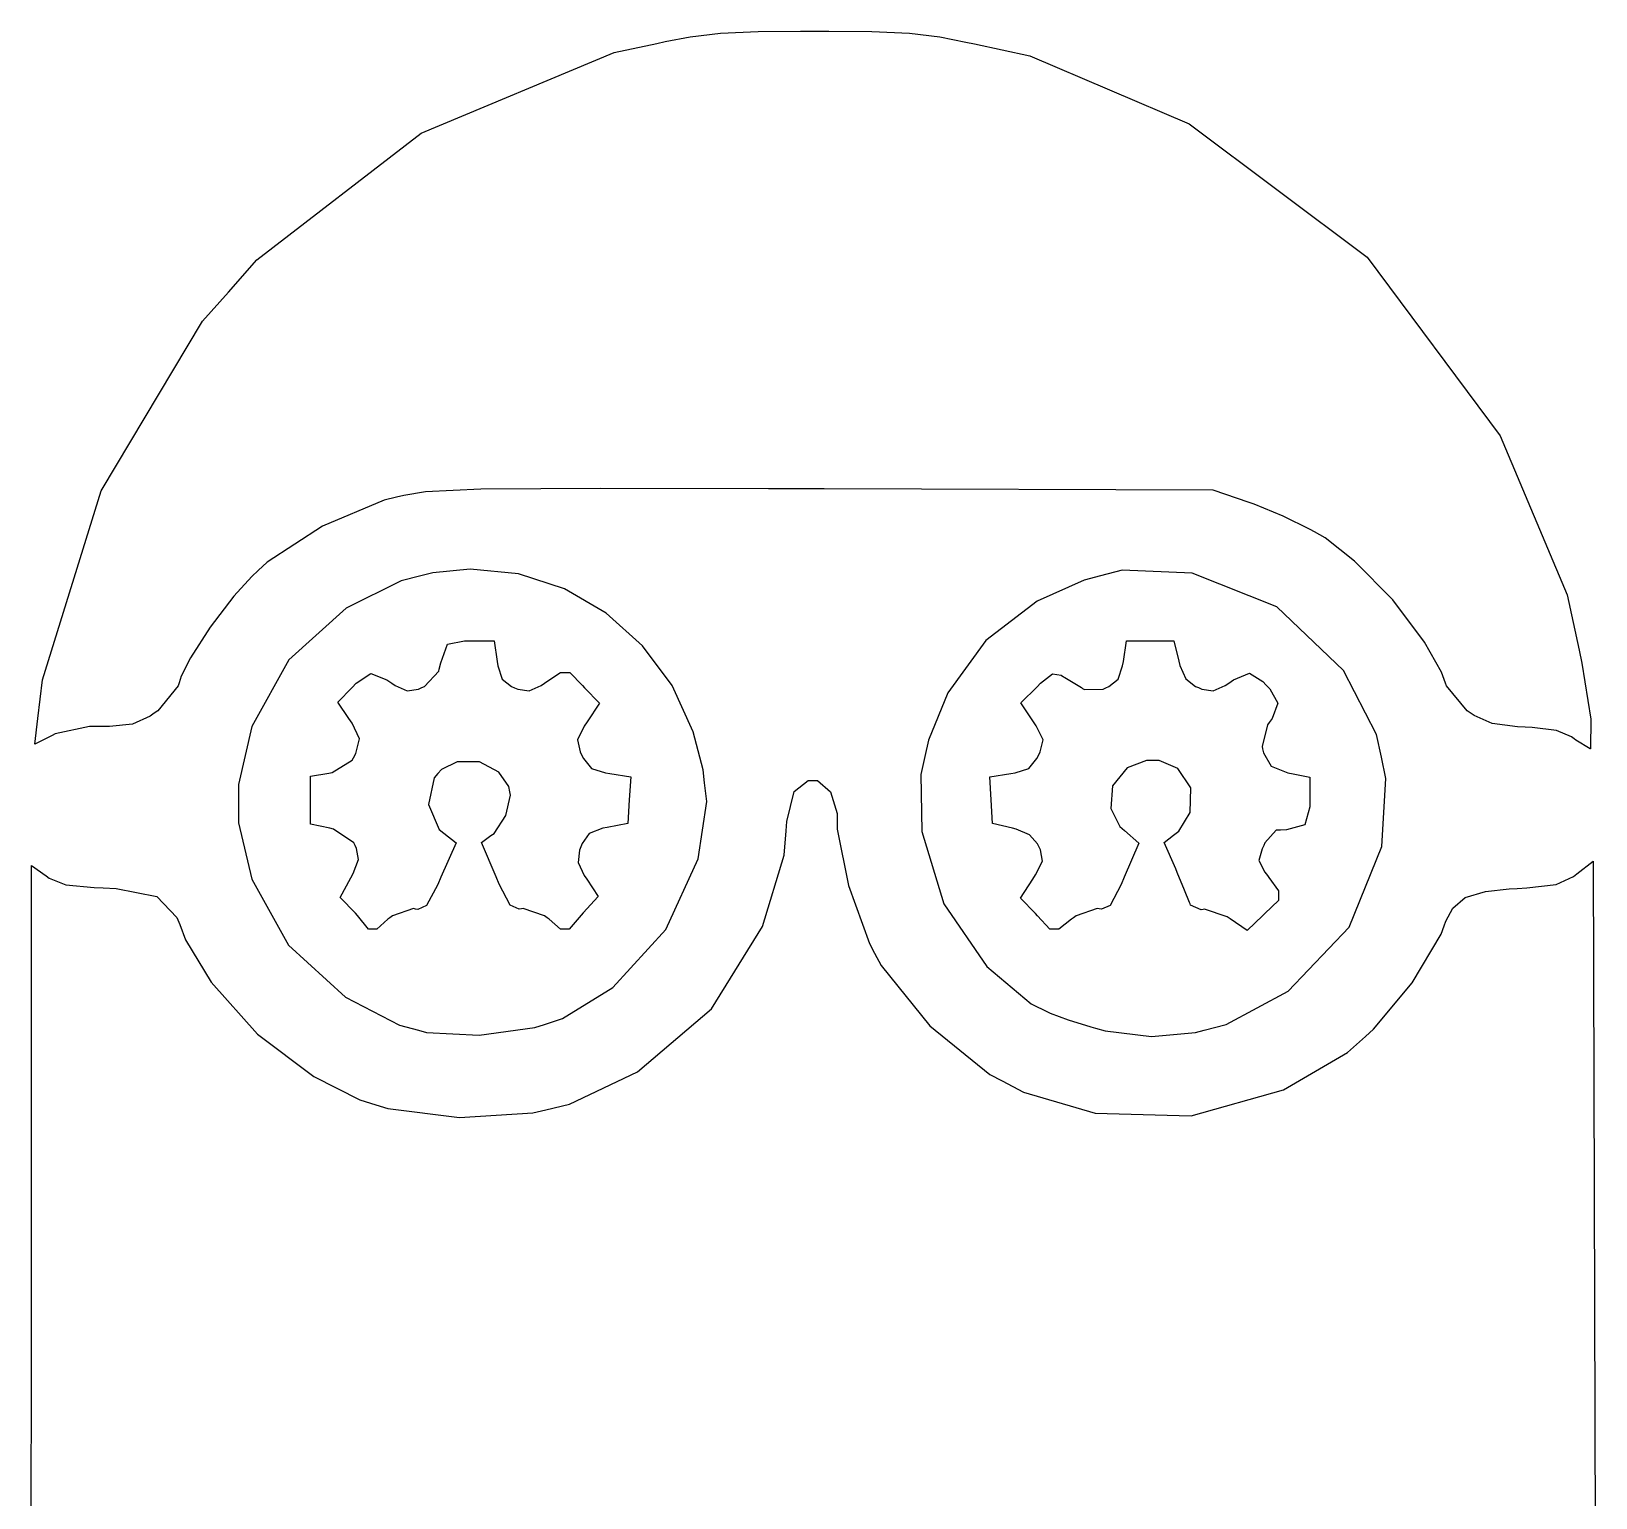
# Model space of a CAD drawing. Extents: x 0 to 45, y 0 to 45.9.
# Drawn here: x 10.36 to 34.74, y 23.1 to 45.95 of the extents above; entities that cross this region are included whole.
import ezdxf

# ---------------------------------------------------------------- set-up
doc = ezdxf.new("R2010")
doc.units = 0
doc.layers.get('0').update_dxf_attribs({"linetype": 'CONTINUOUS'})

msp = doc.modelspace()

# ---------------------------------------------------------------- linework, layer by layer
at = {"color": 204}
for p, q in [((20.238, 45.784), (20.631, 45.86)), ((20.631, 45.86), (21.099, 45.916)), ((21.099, 45.916), (21.686, 45.941)), ((21.686, 45.941), (22.348, 45.945)), ((22.348, 45.945), (22.57, 45.945)), ((22.57, 45.945), (22.791, 45.945)), ((22.791, 45.945), (23.458, 45.941)), ((23.458, 45.941), (24.047, 45.916)), ((24.047, 45.916), (24.518, 45.857)), ((24.518, 45.857), (24.925, 45.777)), ((16.436, 44.356), (19.443, 45.613)), ((19.443, 45.613), (20.108, 45.755)), ((20.108, 45.755), (20.238, 45.784)), ((24.925, 45.777), (25.06, 45.748)), ((25.06, 45.748), (25.921, 45.562)), ((25.921, 45.562), (28.401, 44.506)), ((28.401, 44.506), (31.178, 42.424)), ((13.877, 42.383), (16.436, 44.356)), ((31.178, 42.424), (33.249, 39.645)), ((13.434, 41.881), (13.877, 42.383)), ((13.032, 41.427), (13.434, 41.881)), ((11.453, 38.785), (13.032, 41.427)), ((33.249, 39.645), (34.294, 37.167)), ((10.537, 35.843), (11.453, 38.785)), ((16.506, 38.771), (16.166, 38.713)), ((17.367, 38.813), (16.506, 38.771)), ((19.239, 38.825), (17.367, 38.813)), ((21.847, 38.818), (19.239, 38.825)), ((22.717, 38.815), (21.847, 38.818)), ((28.776, 38.796), (22.717, 38.815)), ((29.337, 38.605), (28.776, 38.796)), ((15.861, 38.639), (14.899, 38.238)), ((16.055, 38.686), (15.861, 38.639)), ((16.166, 38.713), (16.055, 38.686)), ((29.414, 38.578), (29.337, 38.605)), ((29.866, 38.392), (29.414, 38.578)), ((30.289, 38.185), (29.866, 38.392)), ((14.899, 38.238), (14.041, 37.674)), ((30.353, 38.148), (30.289, 38.185)), ((30.519, 38.052), (30.353, 38.148)), ((30.98, 37.691), (30.519, 38.052)), ((13.9, 37.545), (13.798, 37.452)), ((14.041, 37.674), (13.9, 37.545)), ((17.202, 37.565), (16.618, 37.509)), ((17.956, 37.492), (17.202, 37.565)), ((27.358, 37.549), (27.021, 37.462)), ((28.45, 37.506), (27.358, 37.549)), ((31.576, 37.09), (30.98, 37.691)), ((13.798, 37.452), (13.52, 37.144)), ((16.129, 37.383), (15.27, 36.959)), ((16.432, 37.461), (16.129, 37.383)), ((16.618, 37.509), (16.432, 37.461)), ((18.67, 37.258), (17.956, 37.492)), ((26.766, 37.397), (26.037, 37.069)), ((27.021, 37.462), (26.766, 37.397)), ((29.767, 36.978), (28.45, 37.506)), ((13.52, 37.144), (13.149, 36.663)), ((19.32, 36.879), (18.67, 37.258)), ((26.037, 37.069), (25.237, 36.453)), ((32.071, 36.43), (31.576, 37.09)), ((34.294, 37.167), (34.477, 36.306)), ((15.27, 36.959), (14.374, 36.154)), ((19.888, 36.371), (19.32, 36.879)), ((30.805, 35.986), (29.767, 36.978)), ((13.149, 36.663), (12.846, 36.186)), ((16.742, 36.108), (16.849, 36.397)), ((16.849, 36.397), (17.114, 36.447)), ((17.114, 36.447), (17.202, 36.447)), ((17.202, 36.447), (17.576, 36.447)), ((17.576, 36.447), (17.622, 36.129)), ((20.347, 35.751), (19.888, 36.371)), ((25.237, 36.453), (24.645, 35.638)), ((27.378, 36.129), (27.424, 36.447)), ((27.424, 36.447), (28.163, 36.447)), ((28.163, 36.447), (28.243, 36.131)), ((32.336, 35.96), (32.071, 36.43)), ((12.846, 36.186), (12.699, 35.897)), ((14.374, 36.154), (13.798, 35.117)), ((16.72, 36.007), (16.742, 36.108)), ((17.622, 36.129), (17.632, 36.062)), ((27.366, 36.062), (27.378, 36.129)), ((28.243, 36.131), (28.258, 36.067)), ((34.477, 36.306), (34.52, 36.102)), ((34.52, 36.102), (34.662, 35.228)), ((10.466, 35.238), (10.537, 35.843)), ((12.699, 35.897), (12.668, 35.795)), ((15.423, 35.789), (15.652, 35.941)), ((15.652, 35.941), (15.905, 35.84)), ((15.905, 35.84), (15.98, 35.79)), ((16.488, 35.737), (16.712, 35.975)), ((16.712, 35.975), (16.72, 36.007)), ((17.632, 36.062), (17.701, 35.852)), ((17.701, 35.852), (17.846, 35.74)), ((18.394, 35.814), (18.609, 35.956)), ((18.609, 35.956), (18.681, 35.956)), ((18.681, 35.956), (18.756, 35.956)), ((18.756, 35.956), (18.954, 35.751)), ((26.088, 35.79), (26.272, 35.935)), ((26.272, 35.935), (26.409, 35.913)), ((26.409, 35.913), (26.445, 35.891)), ((26.445, 35.891), (26.465, 35.879)), ((26.465, 35.879), (26.723, 35.72)), ((27.153, 35.737), (27.298, 35.852)), ((27.298, 35.852), (27.366, 36.062)), ((28.258, 36.067), (28.35, 35.859)), ((28.35, 35.859), (28.502, 35.74)), ((29.02, 35.792), (29.093, 35.842)), ((29.093, 35.842), (29.343, 35.944)), ((29.343, 35.944), (29.549, 35.815)), ((31.323, 34.99), (30.805, 35.986)), ((32.395, 35.792), (32.336, 35.96)), ((12.653, 35.748), (12.336, 35.358)), ((12.668, 35.795), (12.653, 35.748)), ((15.138, 35.494), (15.362, 35.724)), ((15.362, 35.724), (15.423, 35.789)), ((15.98, 35.79), (16.035, 35.753)), ((16.035, 35.753), (16.22, 35.668)), ((16.22, 35.668), (16.397, 35.699)), ((16.397, 35.699), (16.45, 35.72)), ((16.45, 35.72), (16.488, 35.737)), ((17.846, 35.74), (17.894, 35.719)), ((17.894, 35.719), (17.943, 35.698)), ((17.943, 35.698), (18.12, 35.668)), ((18.12, 35.668), (18.305, 35.753)), ((18.305, 35.753), (18.361, 35.79)), ((18.361, 35.79), (18.394, 35.814)), ((18.954, 35.751), (18.985, 35.717)), ((18.985, 35.717), (19.217, 35.48)), ((20.676, 35.034), (20.347, 35.751)), ((24.645, 35.638), (24.34, 34.902)), ((25.782, 35.483), (26.034, 35.735)), ((26.034, 35.735), (26.088, 35.79)), ((26.723, 35.72), (26.742, 35.708)), ((26.742, 35.708), (26.77, 35.691)), ((26.77, 35.691), (27.061, 35.698)), ((27.061, 35.698), (27.106, 35.716)), ((27.106, 35.716), (27.153, 35.737)), ((28.502, 35.74), (28.549, 35.72)), ((28.549, 35.72), (28.6, 35.699)), ((28.6, 35.699), (28.778, 35.668)), ((28.778, 35.668), (28.964, 35.755)), ((28.964, 35.755), (29.02, 35.792)), ((29.549, 35.815), (29.604, 35.759)), ((29.604, 35.759), (29.66, 35.701)), ((29.66, 35.701), (29.782, 35.479)), ((32.41, 35.748), (32.395, 35.792)), ((32.733, 35.359), (32.41, 35.748)), ((12.336, 35.358), (12.281, 35.321)), ((15.313, 35.238), (15.138, 35.494)), ((19.217, 35.48), (19.024, 35.188)), ((25.976, 35.19), (25.782, 35.483)), ((29.782, 35.479), (29.694, 35.242)), ((32.781, 35.326), (32.733, 35.359)), ((10.419, 34.838), (10.466, 35.238)), ((11.272, 35.114), (10.738, 35.001)), ((11.467, 35.114), (11.272, 35.114)), ((11.584, 35.114), (11.467, 35.114)), ((11.939, 35.15), (11.584, 35.114)), ((12.214, 35.275), (11.939, 35.15)), ((12.281, 35.321), (12.214, 35.275)), ((13.798, 35.117), (13.594, 34.211)), ((15.361, 35.165), (15.313, 35.238)), ((15.475, 34.921), (15.361, 35.165)), ((18.98, 35.122), (18.871, 34.906)), ((19.024, 35.188), (18.98, 35.122)), ((26.02, 35.123), (25.976, 35.19)), ((26.128, 34.906), (26.02, 35.123)), ((29.621, 35.14), (29.538, 34.804)), ((29.647, 35.176), (29.621, 35.14)), ((29.694, 35.242), (29.647, 35.176)), ((32.841, 35.285), (32.781, 35.326)), ((33.121, 35.161), (32.841, 35.285)), ((33.517, 35.11), (33.121, 35.161)), ((33.637, 35.104), (33.517, 35.11)), ((33.748, 35.1), (33.637, 35.104)), ((34.127, 35.053), (33.748, 35.1)), ((34.662, 35.228), (34.656, 34.767)), ((10.689, 34.976), (10.419, 34.838)), ((10.738, 35.001), (10.689, 34.976)), ((15.419, 34.695), (15.475, 34.921)), ((18.871, 34.906), (18.914, 34.72)), ((20.83, 34.44), (20.676, 35.034)), ((24.34, 34.902), (24.284, 34.647)), ((26.084, 34.72), (26.128, 34.906)), ((31.397, 34.637), (31.323, 34.99)), ((34.359, 34.955), (34.127, 35.053)), ((34.399, 34.925), (34.359, 34.955)), ((34.425, 34.904), (34.399, 34.925)), ((34.648, 34.768), (34.425, 34.904)), ((15.365, 34.592), (15.386, 34.629)), ((15.386, 34.629), (15.419, 34.695)), ((18.914, 34.72), (18.941, 34.663)), ((18.941, 34.663), (18.965, 34.614)), ((18.965, 34.614), (19.091, 34.463)), ((24.284, 34.647), (24.22, 34.367)), ((25.907, 34.463), (26.032, 34.614)), ((26.032, 34.614), (26.057, 34.663)), ((26.057, 34.663), (26.084, 34.72)), ((29.538, 34.804), (29.547, 34.767)), ((29.547, 34.767), (29.56, 34.703)), ((29.56, 34.703), (29.68, 34.499)), ((31.466, 34.305), (31.397, 34.637)), ((34.656, 34.767), (34.648, 34.768)), ((34.656, 34.767), (34.656, 34.767)), ((14.716, 34.341), (15, 34.386)), ((15, 34.386), (15.054, 34.396)), ((15.054, 34.396), (15.365, 34.592)), ((16.699, 34.381), (16.64, 34.313)), ((16.753, 34.444), (16.699, 34.381)), ((16.998, 34.567), (16.753, 34.444)), ((17.347, 34.565), (16.998, 34.567)), ((17.65, 34.401), (17.347, 34.565)), ((17.803, 34.178), (17.65, 34.401)), ((19.091, 34.463), (19.308, 34.392)), ((19.308, 34.392), (19.378, 34.381)), ((19.378, 34.381), (19.702, 34.332)), ((20.854, 34.237), (20.83, 34.44)), ((24.22, 34.367), (24.238, 33.479)), ((25.298, 34.332), (25.622, 34.382)), ((25.622, 34.382), (25.691, 34.393)), ((25.691, 34.393), (25.907, 34.463)), ((27.439, 34.473), (27.209, 34.193)), ((27.737, 34.585), (27.439, 34.473)), ((27.836, 34.585), (27.737, 34.585)), ((27.934, 34.585), (27.836, 34.585)), ((28.228, 34.462), (27.934, 34.585)), ((28.43, 34.157), (28.228, 34.462)), ((29.68, 34.499), (29.938, 34.392)), ((29.938, 34.392), (30.021, 34.375)), ((30.021, 34.375), (30.284, 34.327)), ((13.594, 34.211), (13.594, 33.909)), ((14.716, 33.591), (14.716, 34.341)), ((16.64, 34.313), (16.552, 33.901)), ((17.818, 34.097), (17.803, 34.178)), ((19.702, 34.332), (19.681, 33.97)), ((20.886, 33.949), (20.854, 34.237)), ((22.251, 34.1), (22.469, 34.272)), ((22.469, 34.272), (22.542, 34.272)), ((22.542, 34.272), (22.61, 34.272)), ((22.61, 34.272), (22.815, 34.098)), ((25.319, 33.97), (25.298, 34.332)), ((27.209, 34.193), (27.18, 33.838)), ((28.416, 33.777), (28.43, 34.157)), ((30.284, 34.327), (30.284, 33.958)), ((31.405, 33.247), (31.466, 34.305)), ((13.594, 33.909), (13.594, 33.616)), ((16.552, 33.901), (16.72, 33.511)), ((17.757, 33.726), (17.828, 34.044)), ((17.828, 34.044), (17.818, 34.097)), ((19.681, 33.97), (19.659, 33.606)), ((20.755, 33.055), (20.886, 33.949)), ((22.135, 33.637), (22.251, 34.1)), ((22.815, 34.098), (22.921, 33.758)), ((25.339, 33.606), (25.319, 33.97)), ((30.284, 33.958), (30.284, 33.865)), ((17.573, 33.448), (17.757, 33.726)), ((22.124, 33.49), (22.135, 33.637)), ((22.921, 33.758), (22.921, 33.643)), ((22.921, 33.643), (22.921, 33.513)), ((27.18, 33.838), (27.32, 33.559)), ((28.241, 33.486), (28.416, 33.777)), ((30.284, 33.865), (30.203, 33.584)), ((13.594, 33.616), (13.798, 32.734)), ((15.014, 33.529), (14.716, 33.591)), ((15.07, 33.517), (15.014, 33.529)), ((15.389, 33.3), (15.07, 33.517)), ((16.72, 33.511), (16.791, 33.455)), ((16.791, 33.455), (16.982, 33.303)), ((17.377, 33.31), (17.526, 33.415)), ((17.526, 33.415), (17.573, 33.448)), ((19.054, 33.45), (18.945, 33.293)), ((19.266, 33.53), (19.054, 33.45)), ((19.337, 33.544), (19.266, 33.53)), ((19.659, 33.606), (19.337, 33.544)), ((22.094, 33.113), (22.124, 33.49)), ((22.921, 33.513), (23.093, 32.64)), ((24.238, 33.479), (24.579, 32.352)), ((25.649, 33.532), (25.339, 33.606)), ((25.709, 33.518), (25.649, 33.532)), ((25.915, 33.428), (25.709, 33.518)), ((26.041, 33.285), (25.915, 33.428)), ((27.32, 33.559), (27.393, 33.495)), ((27.393, 33.495), (27.616, 33.295)), ((28.014, 33.306), (28.159, 33.42)), ((28.159, 33.42), (28.241, 33.486)), ((29.759, 33.502), (29.582, 33.303)), ((29.823, 33.502), (29.759, 33.502)), ((29.917, 33.503), (29.823, 33.502)), ((30.203, 33.584), (29.917, 33.503)), ((15.408, 33.26), (15.389, 33.3)), ((15.43, 33.215), (15.408, 33.26)), ((15.464, 33.041), (15.43, 33.215)), ((16.982, 33.303), (16.746, 32.767)), ((17.607, 32.773), (17.377, 33.31)), ((18.907, 33.187), (18.882, 32.997)), ((18.927, 33.241), (18.907, 33.187)), ((18.945, 33.293), (18.927, 33.241)), ((26.061, 33.244), (26.041, 33.285)), ((26.085, 33.194), (26.061, 33.244)), ((26.118, 33.019), (26.085, 33.194)), ((27.616, 33.295), (27.39, 32.766)), ((28.193, 32.895), (28.014, 33.306)), ((29.538, 33.208), (29.49, 33.026)), ((29.564, 33.263), (29.538, 33.208)), ((29.582, 33.303), (29.564, 33.263)), ((30.894, 31.988), (31.405, 33.247)), ((10.368, 26.106), (10.368, 32.949)), ((10.368, 32.949), (10.596, 32.786)), ((15.379, 32.824), (15.464, 33.041)), ((18.882, 32.997), (18.977, 32.794)), ((20.252, 31.951), (20.755, 33.055)), ((21.758, 31.999), (22.094, 33.113)), ((26.011, 32.803), (26.118, 33.019)), ((29.49, 33.026), (29.582, 32.847)), ((34.444, 32.821), (34.699, 33.015)), ((34.699, 33.015), (34.718, 26.111)), ((10.596, 32.786), (10.643, 32.753)), ((10.643, 32.753), (10.903, 32.65)), ((13.798, 32.734), (14.373, 31.706)), ((15.176, 32.453), (15.342, 32.755)), ((15.342, 32.755), (15.379, 32.824)), ((16.746, 32.767), (16.696, 32.654)), ((17.655, 32.66), (17.607, 32.773)), ((17.826, 32.329), (17.655, 32.66)), ((18.977, 32.794), (19.018, 32.734)), ((19.018, 32.734), (19.195, 32.467)), ((25.773, 32.443), (25.968, 32.737)), ((25.968, 32.737), (26.011, 32.803)), ((27.39, 32.766), (27.342, 32.654)), ((28.217, 32.839), (28.193, 32.895)), ((28.331, 32.567), (28.217, 32.839)), ((29.582, 32.847), (29.622, 32.793)), ((29.622, 32.793), (29.646, 32.761)), ((29.646, 32.761), (29.793, 32.555)), ((34.119, 32.654), (34.388, 32.778)), ((34.388, 32.778), (34.444, 32.821)), ((10.903, 32.65), (11.344, 32.606)), ((11.344, 32.606), (11.483, 32.6)), ((11.483, 32.6), (11.686, 32.593)), ((11.686, 32.593), (12.321, 32.468)), ((12.321, 32.468), (12.634, 32.139)), ((15.416, 32.205), (15.176, 32.453)), ((16.696, 32.654), (16.521, 32.325)), ((19.195, 32.467), (18.962, 32.212)), ((23.093, 32.64), (23.421, 31.732)), ((26.009, 32.201), (25.773, 32.443)), ((27.342, 32.654), (27.172, 32.327)), ((28.41, 32.371), (28.331, 32.567)), ((29.793, 32.555), (29.793, 32.484)), ((29.793, 32.484), (29.793, 32.406)), ((32.509, 32.285), (32.705, 32.453)), ((32.705, 32.453), (33.019, 32.545)), ((33.019, 32.545), (33.389, 32.585)), ((33.389, 32.585), (33.513, 32.591)), ((33.513, 32.591), (33.663, 32.599)), ((33.663, 32.599), (34.119, 32.654)), ((15.448, 32.172), (15.416, 32.205)), ((15.619, 31.958), (15.448, 32.172)), ((16.319, 32.279), (15.992, 32.166)), ((16.348, 32.271), (16.319, 32.279)), ((16.384, 32.263), (16.348, 32.271)), ((16.521, 32.325), (16.384, 32.263)), ((17.964, 32.267), (17.826, 32.329)), ((18.001, 32.275), (17.964, 32.267)), ((18.029, 32.282), (18.001, 32.275)), ((18.36, 32.167), (18.029, 32.282)), ((18.929, 32.177), (18.743, 31.958)), ((18.962, 32.212), (18.929, 32.177)), ((24.579, 32.352), (25.253, 31.377)), ((26.041, 32.167), (26.009, 32.201)), ((26.97, 32.282), (26.64, 32.167)), ((26.998, 32.275), (26.97, 32.282)), ((27.036, 32.267), (26.998, 32.275)), ((27.172, 32.327), (27.036, 32.267)), ((28.416, 32.354), (28.41, 32.371)), ((28.425, 32.33), (28.416, 32.354)), ((28.59, 32.257), (28.425, 32.33)), ((28.619, 32.264), (28.59, 32.257)), ((28.644, 32.271), (28.619, 32.264)), ((28.995, 32.151), (28.644, 32.271)), ((29.582, 32.203), (29.549, 32.17)), ((29.793, 32.406), (29.582, 32.203)), ((32.402, 32.081), (32.509, 32.285)), ((12.634, 32.139), (12.677, 32.028)), ((12.677, 32.028), (12.766, 31.793)), ((15.688, 31.958), (15.619, 31.958)), ((15.745, 31.958), (15.688, 31.958)), ((15.919, 32.112), (15.745, 31.958)), ((15.952, 32.136), (15.919, 32.112)), ((15.992, 32.166), (15.952, 32.136)), ((18.4, 32.136), (18.36, 32.167)), ((18.431, 32.112), (18.4, 32.136)), ((18.61, 31.958), (18.431, 32.112)), ((18.681, 31.958), (18.61, 31.958)), ((18.743, 31.958), (18.681, 31.958)), ((19.425, 31.05), (20.252, 31.951)), ((20.96, 30.718), (21.758, 31.999)), ((26.231, 31.958), (26.041, 32.167)), ((26.305, 31.958), (26.231, 31.958)), ((26.37, 31.958), (26.305, 31.958)), ((26.567, 32.112), (26.37, 31.958)), ((26.6, 32.136), (26.567, 32.112)), ((26.64, 32.167), (26.6, 32.136)), ((29.041, 32.119), (28.995, 32.151)), ((29.307, 31.936), (29.041, 32.119)), ((29.549, 32.17), (29.307, 31.936)), ((29.945, 30.991), (30.894, 31.988)), ((32.329, 31.882), (32.376, 32.009)), ((32.376, 32.009), (32.402, 32.081)), ((12.766, 31.793), (13.166, 31.133)), ((14.373, 31.706), (15.259, 30.897)), ((23.421, 31.732), (23.501, 31.582)), ((31.875, 31.123), (32.329, 31.882)), ((23.501, 31.582), (23.602, 31.39)), ((23.602, 31.39), (24.36, 30.453)), ((25.253, 31.377), (25.943, 30.796)), ((13.166, 31.133), (13.886, 30.322)), ((18.641, 30.566), (19.425, 31.05)), ((28.98, 30.47), (29.945, 30.991)), ((31.272, 30.398), (31.875, 31.123)), ((15.259, 30.897), (16.101, 30.464)), ((19.808, 29.737), (20.96, 30.718)), ((25.943, 30.796), (26.205, 30.664)), ((18.208, 30.428), (18.358, 30.475)), ((18.358, 30.475), (18.641, 30.566)), ((26.205, 30.664), (26.236, 30.649)), ((26.236, 30.649), (26.516, 30.543)), ((26.516, 30.543), (26.87, 30.434)), ((28.638, 30.382), (28.98, 30.47)), ((13.886, 30.322), (14.766, 29.662)), ((16.101, 30.464), (16.399, 30.382)), ((16.399, 30.382), (16.523, 30.347)), ((16.523, 30.347), (17.34, 30.306)), ((17.34, 30.306), (18.208, 30.428)), ((24.36, 30.453), (25.298, 29.695)), ((26.87, 30.434), (26.941, 30.415)), ((26.941, 30.415), (27.095, 30.375)), ((27.095, 30.375), (27.816, 30.285)), ((27.816, 30.285), (28.501, 30.347)), ((28.501, 30.347), (28.638, 30.382)), ((30.869, 30.034), (31.149, 30.287)), ((31.149, 30.287), (31.272, 30.398)), ((29.873, 29.453), (30.869, 30.034)), ((18.75, 29.234), (19.808, 29.737)), ((14.766, 29.662), (15.481, 29.3)), ((25.298, 29.695), (25.49, 29.593)), ((25.49, 29.593), (25.823, 29.417)), ((15.481, 29.3), (15.733, 29.22)), ((25.823, 29.417), (26.938, 29.093)), ((28.434, 29.05), (29.873, 29.453)), ((15.733, 29.22), (15.918, 29.162)), ((15.918, 29.162), (17.037, 29.024)), ((17.037, 29.024), (18.18, 29.097)), ((18.18, 29.097), (18.379, 29.144)), ((18.379, 29.144), (18.75, 29.234)), ((26.938, 29.093), (28.434, 29.05)), ((10.368, 25.24), (10.368, 26.106)), ((34.718, 26.111), (34.736, 19.207)), ((10.364, 22.641), (10.368, 25.24))]:
    msp.add_line(p, q, dxfattribs=at)

doc.saveas('drawing.dxf')
